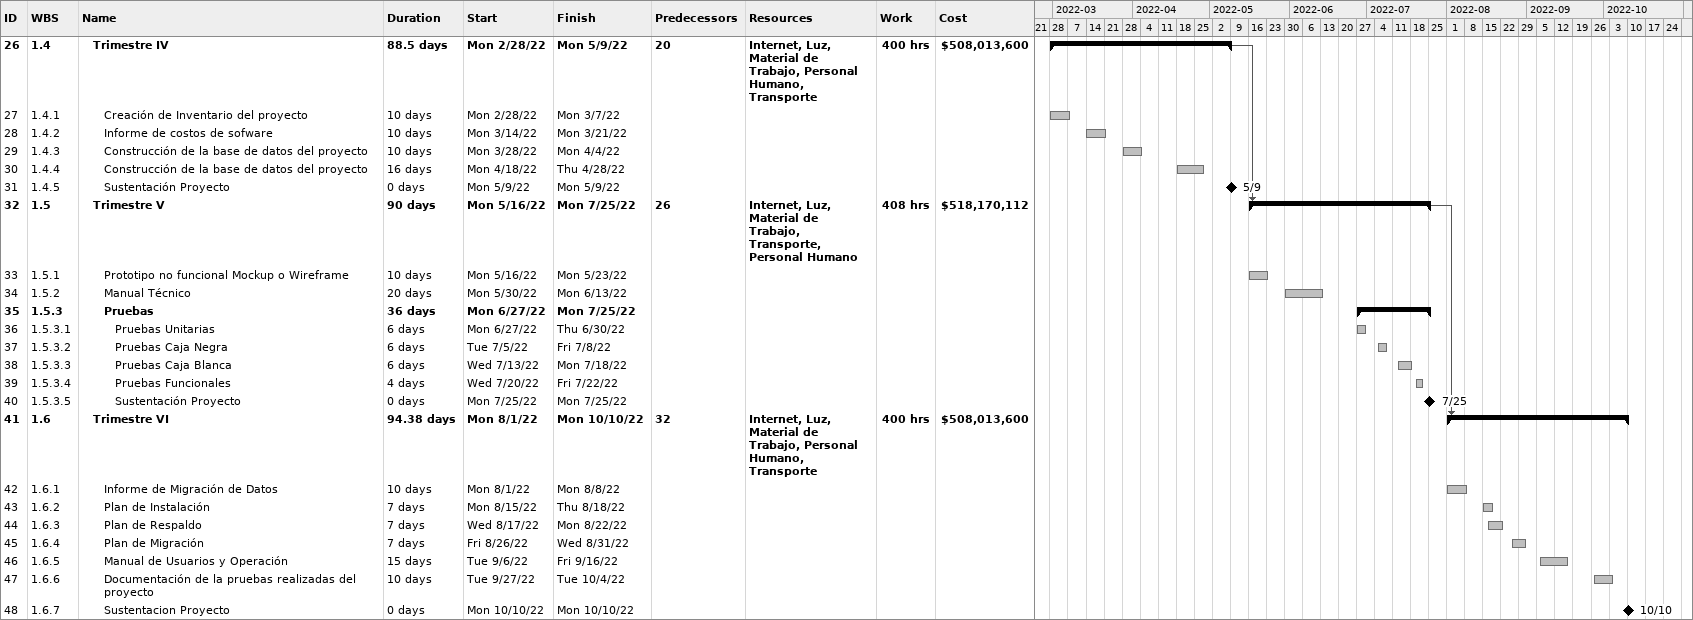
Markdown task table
| ID | WBS | Task | Duration | Start | Finish | Predecessors | Resources | Work (h) | Cost ($) |
|---|---|---|---|---|---|---|---|---|---|
| 26 | 1.4 | **Trimestre IV** | 88.5d | 2022-02-28 | 2022-05-09 | 20 | Internet, Luz, Material de Trabajo, Personal Humano, Transporte | 400 | 508013600 |
| 27 | 1.4.1 | Creación de Inventario del proyecto | 10d | 2022-02-28 | 2022-03-07 |  |  |  |  |
| 28 | 1.4.2 | Informe de costos de sofware | 10d | 2022-03-14 | 2022-03-21 |  |  |  |  |
| 29 | 1.4.3 | Construcción de la base de datos del proyecto | 10d | 2022-03-28 | 2022-04-04 |  |  |  |  |
| 30 | 1.4.4 | Construcción de la base de datos del proyecto | 16d | 2022-04-18 | 2022-04-28 |  |  |  |  |
| 31 | 1.4.5 | Sustentación Proyecto | 0d | 2022-05-09 | 2022-05-09 |  |  |  |  |
| 32 | 1.5 | **Trimestre V** | 90d | 2022-05-16 | 2022-07-25 | 26 | Internet, Luz, Material de Trabajo, Transporte, Personal Humano | 408 | 518170112 |
| 33 | 1.5.1 | Prototipo no funcional Mockup o Wireframe | 10d | 2022-05-16 | 2022-05-23 |  |  |  |  |
| 34 | 1.5.2 | Manual Técnico | 20d | 2022-05-30 | 2022-06-13 |  |  |  |  |
| 35 | 1.5.3 | **Pruebas** | 36d | 2022-06-27 | 2022-07-25 |  |  |  |  |
| 36 | 1.5.3.1 | Pruebas Unitarias | 6d | 2022-06-27 | 2022-06-30 |  |  |  |  |
| 37 | 1.5.3.2 | Pruebas Caja Negra | 6d | 2022-07-05 | 2022-07-08 |  |  |  |  |
| 38 | 1.5.3.3 | Pruebas Caja Blanca | 6d | 2022-07-13 | 2022-07-18 |  |  |  |  |
| 39 | 1.5.3.4 | Pruebas Funcionales | 4d | 2022-07-20 | 2022-07-22 |  |  |  |  |
| 40 | 1.5.3.5 | Sustentación Proyecto | 0d | 2022-07-25 | 2022-07-25 |  |  |  |  |
| 41 | 1.6 | **Trimestre VI** | 94.38d | 2022-08-01 | 2022-10-10 | 32 | Internet, Luz, Material de Trabajo, Personal Humano, Transporte | 400 | 508013600 |
| 42 | 1.6.1 | Informe de Migración de Datos | 10d | 2022-08-01 | 2022-08-08 |  |  |  |  |
| 43 | 1.6.2 | Plan de Instalación | 7d | 2022-08-15 | 2022-08-18 |  |  |  |  |
| 44 | 1.6.3 | Plan de Respaldo | 7d | 2022-08-17 | 2022-08-22 |  |  |  |  |
| 45 | 1.6.4 | Plan de Migración | 7d | 2022-08-26 | 2022-08-31 |  |  |  |  |
| 46 | 1.6.5 | Manual de Usuarios y Operación | 15d | 2022-09-06 | 2022-09-16 |  |  |  |  |
| 47 | 1.6.6 | Documentación de la pruebas realizadas del proyecto | 10d | 2022-09-27 | 2022-10-04 |  |  |  |  |
| 48 | 1.6.7 | Sustentacion Proyecto | 0d | 2022-10-10 | 2022-10-10 |  |  |  |  |
